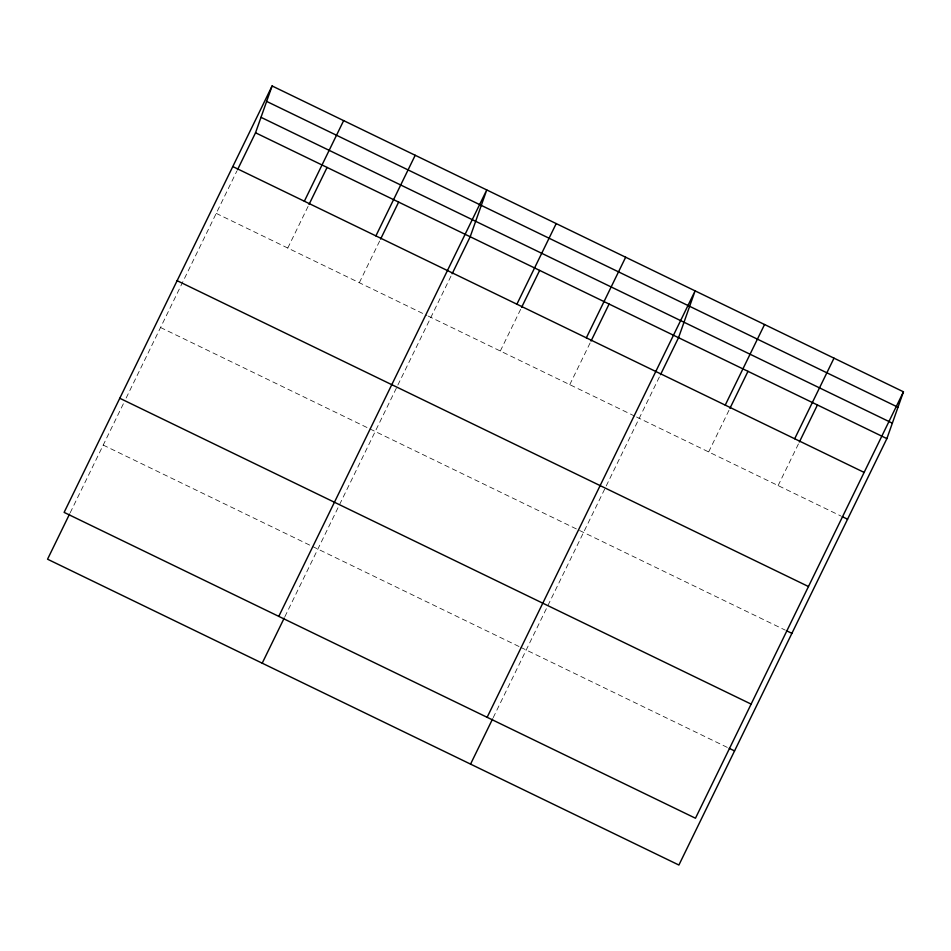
<?xml version="1.0" encoding="UTF-8"?>
<svg xmlns="http://www.w3.org/2000/svg" width="951" height="951" viewBox="0 0 951 951"><rect width="100%" height="100%" fill="white"/><g stroke="black" fill="none" stroke-linecap="round" stroke-linejoin="round"><path stroke-width="0.71" stroke-dasharray="4.75 3.57" d="M70.208 512.755L123.606 403.272M126.15 398.053L236.847 171.097M287.773 248.045L308.397 205.761M359.323 282.709L379.948 240.413M284.86 616.747L397.221 386.368M397.863 385.048L451.499 275.077M500.321 351.014L520.946 308.718M569.768 384.656L590.393 342.36M493.2 717.672L605.561 487.304M606.215 485.973L659.839 376.014M708.661 451.939L729.94 408.324M778.12 485.581L798.745 443.297M216.222 213.381L426.904 315.447M428.223 316.089L635.209 416.36M636.552 417.002L840.886 515.989M160.553 327.501L368.596 428.283M369.915 428.925L785.229 630.109M103.207 445.08L311.239 545.862M312.57 546.504L519.531 646.763M520.875 647.405L727.884 747.688"/><path stroke-width="1.43" d="M237.488 169.777L255.534 132.771L272.105 85.959L903.45 391.8L886.879 438.613L678.895 865.041L47.55 559.2L69.554 514.087M272.105 85.959L64.121 512.387L695.466 818.229L903.45 391.8M304.344 201.232L343.656 120.611M309.039 204.429L327.085 167.435M375.895 235.896L415.207 155.275M380.59 239.093L398.635 202.099M278.774 616.379L486.757 189.938L470.198 236.751L452.141 273.757M262.203 663.192L284.218 618.067M516.892 304.189L556.216 223.58M521.588 307.399L539.645 270.405M586.339 337.843L625.663 257.222M591.046 341.04L609.092 304.047M487.126 717.304L695.11 290.863L678.538 337.688L660.493 374.682M470.555 764.117L492.559 719.004M725.233 405.126L764.556 324.517M729.94 408.324L747.985 371.33M794.679 438.768L834.003 358.158M799.387 441.977L817.432 404.971M266.637 101.4L897.982 407.242M261.002 117.318L892.347 423.159M255.534 132.771L886.879 438.613M232.793 166.568L864.138 472.409M842.217 516.631L847.567 519.222M177.124 280.688L808.469 586.529M786.56 630.763L791.898 633.342M119.778 398.267L751.124 704.109M729.215 748.342L734.552 750.921"/></g></svg>
